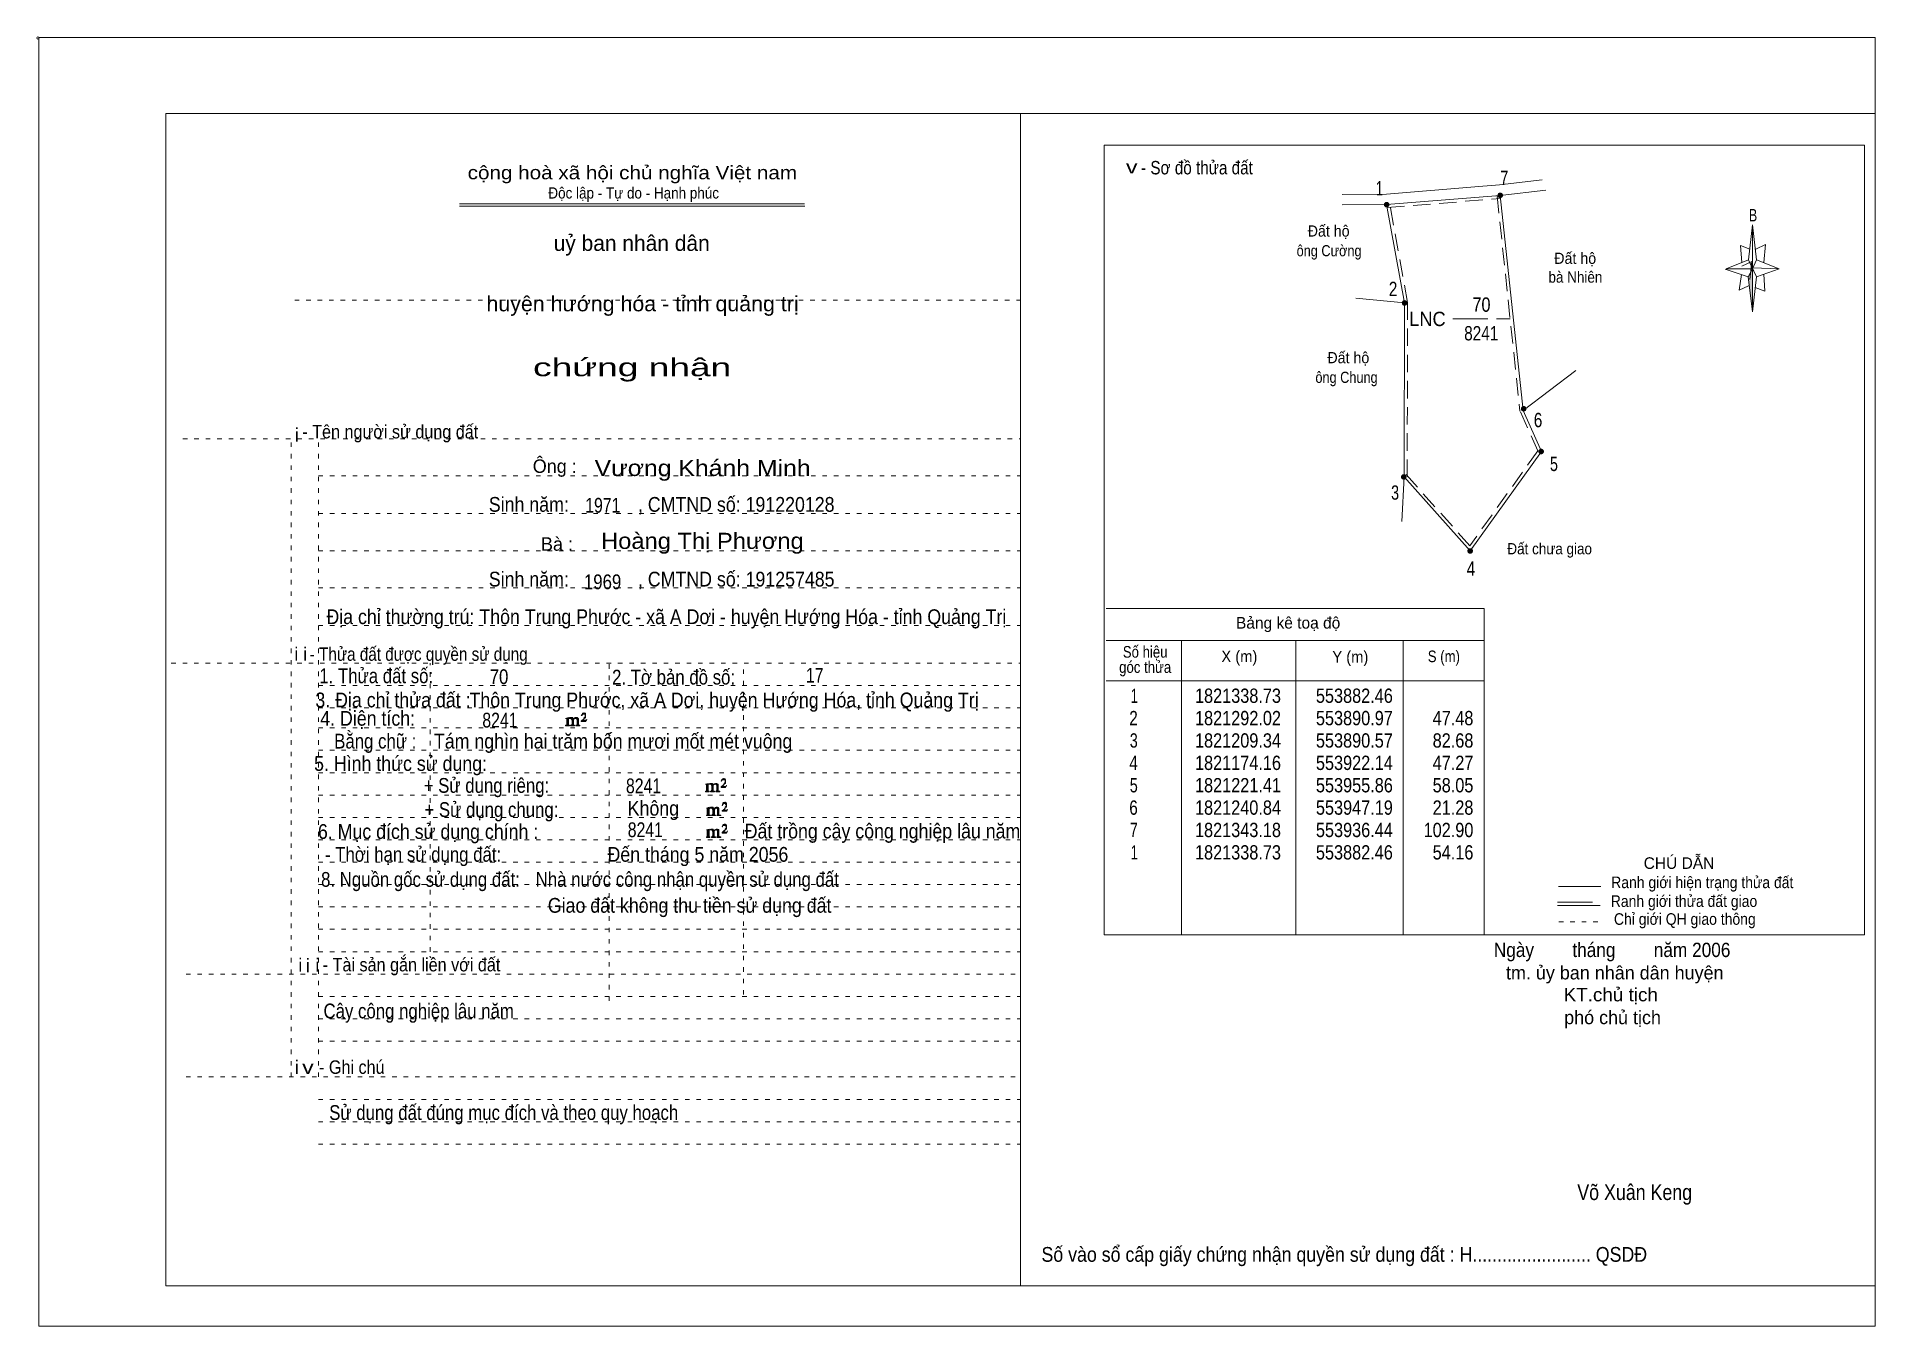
# Model space of a CAD drawing. Header units: centimetres. Extents: x -1.6 to 39.5, y -3.3 to 25.5.
import ezdxf
from ezdxf.enums import TextEntityAlignment as Align

# ---------------------------------------------------------------- set-up
doc = ezdxf.new("R2010")
doc.units = ezdxf.units.CM
doc.header["$LTSCALE"] = 0.13
for name, pattern in [('DOTTED', [1.5, 0.3, -1.2]), ('LONG_DASHED', [7.5, 6, -1.5]), ('MEDIUM_DASHED', [4.5, 3, -1.5])]:
    doc.linetypes.add(name, pattern=pattern)
for name, color, linetype, lineweight in [('1', 7, 'DOTTED', 13), ('10', 7, 'Continuous', 13), ('32', 7, 'LONG_DASHED', 13), ('33', 7, 'LONG_DASHED', 13), ('4', 7, 'Continuous', 13), ('5', 7, 'Continuous', 13), ('50', 7, 'Continuous', 13)]:
    doc.layers.add(name, color=color, linetype=linetype, lineweight=lineweight)
doc.layers.add('30', color=7, linetype='Continuous')

msp = doc.modelspace()

# ---------------------------------------------------------------- hatches: boundary and pattern name
at = {"layer": '32'}
for points in [[(28.642, 21.743, 1), (28.542, 21.743, 1)], [(31.18, 21.952, 1), (31.08, 21.952, 1)], [(29.042, 19.547, 1), (28.942, 19.547, 1)], [(31.703, 17.182, 1), (31.603, 17.182, 1)], [(32.093, 16.227, 1), (31.994, 16.227, 1)], [(29.024, 15.659, 1), (28.924, 15.659, 1)], [(30.508, 14.005, 1), (30.408, 14.005, 1)]]:
    msp.add_hatch(color=256, dxfattribs=at).paths.add_polyline_path(points)
at = {"layer": '5'}
msp.add_hatch(color=256, dxfattribs=at).paths.add_polyline_path([(36.77, 20.31), (36.77, 19.35), (36.67, 20.13)])
at = {"layer": '50'}
for points in [[(10.27, 10.13), (10.27, 10.12), (10.27, 10.11), (10.25, 10.11), (10.24, 10.11), (10.24, 10.1), (10.33, 10.1), (10.33, 10.11), (10.32, 10.11), (10.31, 10.11), (10.31, 10.12), (10.31, 10.13), (10.31, 10.24), (10.31, 10.25), (10.32, 10.26), (10.34, 10.26), (10.35, 10.26), (10.36, 10.26), (10.37, 10.25), (10.39, 10.22), (10.39, 10.13), (10.37, 10.12), (10.37, 10.11), (10.36, 10.11), (10.35, 10.11), (10.35, 10.1), (10.44, 10.1), (10.44, 10.11), (10.43, 10.11), (10.42, 10.11), (10.42, 10.12), (10.42, 10.13), (10.42, 10.24), (10.44, 10.26), (10.45, 10.26), (10.46, 10.26), (10.49, 10.26), (10.49, 10.25), (10.5, 10.24), (10.5, 10.22), (10.5, 10.13), (10.5, 10.12), (10.49, 10.11), (10.49, 10.11), (10.47, 10.11), (10.47, 10.1), (10.56, 10.1), (10.56, 10.11), (10.55, 10.11), (10.54, 10.11), (10.53, 10.12), (10.53, 10.13), (10.53, 10.2), (10.53, 10.25), (10.53, 10.26), (10.52, 10.27), (10.5, 10.28), (10.47, 10.28), (10.46, 10.28), (10.44, 10.27), (10.41, 10.25), (10.41, 10.26), (10.4, 10.28), (10.39, 10.28), (10.37, 10.28), (10.35, 10.28), (10.34, 10.28), (10.32, 10.26), (10.31, 10.26), (10.31, 10.25), (10.31, 10.25), (10.31, 10.26), (10.31, 10.28), (10.24, 10.26), (10.24, 10.26), (10.25, 10.26), (10.27, 10.25), (10.27, 10.24), (10.27, 10.23)], [(10.69, 10.19), (10.72, 10.24), (10.72, 10.24), (10.71, 10.22), (10.69, 10.22), (10.68, 10.22), (10.63, 10.22), (10.66, 10.26), (10.67, 10.27), (10.69, 10.28), (10.69, 10.3), (10.69, 10.32), (10.69, 10.34), (10.69, 10.35), (10.69, 10.37), (10.68, 10.38), (10.67, 10.38), (10.66, 10.39), (10.65, 10.39), (10.63, 10.38), (10.63, 10.38), (10.62, 10.37), (10.61, 10.35), (10.59, 10.33), (10.61, 10.33), (10.61, 10.35), (10.62, 10.35), (10.63, 10.36), (10.65, 10.36), (10.66, 10.36), (10.67, 10.35), (10.68, 10.35), (10.68, 10.32), (10.68, 10.3), (10.66, 10.28), (10.66, 10.26), (10.65, 10.25), (10.59, 10.2), (10.59, 10.19)], [(13.39, 8.66), (13.39, 8.65), (13.39, 8.64), (13.38, 8.64), (13.37, 8.64), (13.37, 8.62), (13.45, 8.62), (13.45, 8.64), (13.44, 8.64), (13.43, 8.64), (13.43, 8.65), (13.43, 8.66), (13.43, 8.77), (13.43, 8.78), (13.44, 8.79), (13.47, 8.79), (13.48, 8.79), (13.49, 8.79), (13.5, 8.78), (13.51, 8.74), (13.51, 8.66), (13.5, 8.65), (13.5, 8.64), (13.49, 8.64), (13.48, 8.64), (13.48, 8.62), (13.57, 8.62), (13.57, 8.64), (13.55, 8.64), (13.54, 8.64), (13.54, 8.65), (13.54, 8.66), (13.54, 8.77), (13.57, 8.79), (13.58, 8.79), (13.59, 8.79), (13.61, 8.79), (13.61, 8.78), (13.62, 8.77), (13.62, 8.74), (13.62, 8.66), (13.62, 8.65), (13.61, 8.64), (13.61, 8.64), (13.6, 8.64), (13.6, 8.62), (13.69, 8.62), (13.69, 8.64), (13.67, 8.64), (13.66, 8.64), (13.65, 8.65), (13.65, 8.66), (13.65, 8.73), (13.65, 8.78), (13.65, 8.79), (13.64, 8.8), (13.62, 8.81), (13.6, 8.81), (13.59, 8.81), (13.57, 8.8), (13.53, 8.78), (13.53, 8.79), (13.52, 8.81), (13.51, 8.81), (13.5, 8.81), (13.48, 8.81), (13.47, 8.81), (13.44, 8.79), (13.43, 8.79), (13.43, 8.78), (13.43, 8.78), (13.43, 8.79), (13.43, 8.81), (13.37, 8.79), (13.37, 8.79), (13.38, 8.79), (13.39, 8.78), (13.39, 8.77), (13.39, 8.76)], [(13.82, 8.72), (13.84, 8.77), (13.84, 8.77), (13.83, 8.74), (13.82, 8.74), (13.81, 8.74), (13.75, 8.74), (13.79, 8.79), (13.8, 8.8), (13.82, 8.81), (13.82, 8.83), (13.82, 8.84), (13.82, 8.87), (13.82, 8.88), (13.82, 8.9), (13.81, 8.91), (13.8, 8.91), (13.79, 8.92), (13.77, 8.92), (13.75, 8.91), (13.75, 8.91), (13.74, 8.9), (13.73, 8.88), (13.72, 8.86), (13.73, 8.86), (13.73, 8.88), (13.74, 8.88), (13.75, 8.89), (13.77, 8.89), (13.79, 8.89), (13.8, 8.88), (13.81, 8.88), (13.81, 8.84), (13.81, 8.83), (13.79, 8.81), (13.79, 8.79), (13.77, 8.78), (13.72, 8.73), (13.72, 8.72)], [(13.41, 8.12), (13.41, 8.11), (13.41, 8.1), (13.4, 8.1), (13.39, 8.1), (13.39, 8.09), (13.48, 8.09), (13.48, 8.1), (13.47, 8.1), (13.45, 8.1), (13.45, 8.11), (13.45, 8.12), (13.45, 8.23), (13.45, 8.24), (13.47, 8.26), (13.49, 8.26), (13.5, 8.26), (13.51, 8.26), (13.52, 8.24), (13.53, 8.21), (13.53, 8.12), (13.52, 8.11), (13.52, 8.1), (13.51, 8.1), (13.5, 8.1), (13.5, 8.09), (13.59, 8.09), (13.59, 8.1), (13.58, 8.1), (13.57, 8.1), (13.57, 8.11), (13.57, 8.12), (13.57, 8.23), (13.59, 8.26), (13.6, 8.26), (13.61, 8.26), (13.63, 8.26), (13.63, 8.24), (13.64, 8.23), (13.64, 8.21), (13.64, 8.12), (13.64, 8.11), (13.63, 8.1), (13.63, 8.1), (13.62, 8.1), (13.62, 8.09), (13.71, 8.09), (13.71, 8.1), (13.7, 8.1), (13.69, 8.1), (13.67, 8.11), (13.67, 8.12), (13.67, 8.2), (13.67, 8.24), (13.67, 8.26), (13.66, 8.27), (13.64, 8.28), (13.62, 8.28), (13.61, 8.28), (13.59, 8.27), (13.55, 8.24), (13.55, 8.26), (13.54, 8.28), (13.53, 8.28), (13.52, 8.28), (13.5, 8.28), (13.49, 8.28), (13.47, 8.26), (13.45, 8.26), (13.45, 8.24), (13.45, 8.24), (13.45, 8.26), (13.45, 8.28), (13.39, 8.26), (13.39, 8.26), (13.4, 8.26), (13.41, 8.24), (13.41, 8.23), (13.41, 8.22)], [(13.84, 8.19), (13.86, 8.23), (13.86, 8.23), (13.85, 8.21), (13.84, 8.21), (13.83, 8.21), (13.77, 8.21), (13.81, 8.26), (13.82, 8.27), (13.84, 8.28), (13.84, 8.3), (13.84, 8.31), (13.84, 8.33), (13.84, 8.34), (13.84, 8.37), (13.83, 8.38), (13.82, 8.38), (13.81, 8.39), (13.8, 8.39), (13.77, 8.38), (13.77, 8.38), (13.76, 8.37), (13.75, 8.34), (13.74, 8.32), (13.75, 8.32), (13.75, 8.34), (13.76, 8.34), (13.77, 8.36), (13.8, 8.36), (13.81, 8.36), (13.82, 8.34), (13.83, 8.34), (13.83, 8.31), (13.83, 8.3), (13.81, 8.28), (13.81, 8.26), (13.8, 8.24), (13.74, 8.2), (13.74, 8.19)], [(13.84, 7.7), (13.86, 7.75), (13.86, 7.75), (13.85, 7.72), (13.84, 7.72), (13.83, 7.72), (13.77, 7.72), (13.81, 7.77), (13.82, 7.78), (13.84, 7.79), (13.84, 7.81), (13.84, 7.82), (13.84, 7.85), (13.84, 7.86), (13.84, 7.88), (13.83, 7.89), (13.82, 7.89), (13.81, 7.9), (13.79, 7.9), (13.77, 7.89), (13.77, 7.89), (13.76, 7.88), (13.75, 7.86), (13.74, 7.84), (13.75, 7.84), (13.75, 7.86), (13.76, 7.86), (13.77, 7.87), (13.79, 7.87), (13.81, 7.87), (13.82, 7.86), (13.83, 7.86), (13.83, 7.82), (13.83, 7.81), (13.81, 7.79), (13.81, 7.77), (13.79, 7.76), (13.74, 7.71), (13.74, 7.7)], [(13.41, 7.64), (13.41, 7.63), (13.41, 7.62), (13.4, 7.62), (13.39, 7.62), (13.39, 7.6), (13.47, 7.6), (13.47, 7.62), (13.46, 7.62), (13.45, 7.62), (13.45, 7.63), (13.45, 7.64), (13.45, 7.75), (13.45, 7.76), (13.46, 7.77), (13.49, 7.77), (13.5, 7.77), (13.51, 7.77), (13.52, 7.76), (13.53, 7.72), (13.53, 7.64), (13.52, 7.63), (13.52, 7.62), (13.51, 7.62), (13.5, 7.62), (13.5, 7.6), (13.59, 7.6), (13.59, 7.62), (13.57, 7.62), (13.56, 7.62), (13.56, 7.63), (13.56, 7.64), (13.56, 7.75), (13.59, 7.77), (13.6, 7.77), (13.61, 7.77), (13.63, 7.77), (13.63, 7.76), (13.64, 7.75), (13.64, 7.72), (13.64, 7.64), (13.64, 7.63), (13.63, 7.62), (13.63, 7.62), (13.62, 7.62), (13.62, 7.6), (13.71, 7.6), (13.71, 7.62), (13.69, 7.62), (13.68, 7.62), (13.67, 7.63), (13.67, 7.64), (13.67, 7.71), (13.67, 7.76), (13.67, 7.77), (13.66, 7.78), (13.64, 7.79), (13.62, 7.79), (13.61, 7.79), (13.59, 7.78), (13.55, 7.76), (13.55, 7.77), (13.54, 7.79), (13.53, 7.79), (13.52, 7.79), (13.5, 7.79), (13.49, 7.79), (13.46, 7.77), (13.45, 7.77), (13.45, 7.76), (13.45, 7.76), (13.45, 7.77), (13.45, 7.79), (13.39, 7.77), (13.39, 7.77), (13.4, 7.77), (13.41, 7.76), (13.41, 7.75), (13.41, 7.74)]]:
    msp.add_hatch(color=256, dxfattribs=at).paths.add_polyline_path(points)

# ---------------------------------------------------------------- linework, layer by layer
at = {"layer": '1', "linetype": 'Continuous'}
for p, q in [((1.31, -2.42), (1.31, 23.78)), ((1.31, 23.78), (39.51, 23.78)), ((20.41, -2.42), (20.41, 23.78)), ((39.51, -2.42), (39.51, 23.78)), ((7.87, 21.76), (15.58, 21.76)), ((7.87, 21.71), (15.59, 21.71)), ((36.67, 20.13), (36.16, 20.3)), ((1.31, -2.42), (39.51, -2.42))]:
    msp.add_line(p, q, dxfattribs=at)
at = {"layer": '1'}
for p, q in [((4.19, 19.61), (20.41, 19.61)), ((1.69, 16.51), (20.41, 16.51)), ((4.11, 2.25), (4.11, 16.51)), ((4.72, 2.25), (4.72, 16.51)), ((4.72, 15.68), (20.41, 15.68)), ((4.72, 14.84), (20.41, 14.84)), ((4.72, 14.01), (20.41, 14.01)), ((4.72, 13.18), (20.41, 13.18)), ((4.72, 12.34), (20.41, 12.34)), ((1.43, 11.5), (20.41, 11.5)), ((7.22, 5.05), (7.22, 11.5)), ((11.22, 3.95), (11.22, 11.5)), ((14.22, 4.09), (14.22, 11.5)), ((4.72, 11), (20.41, 11)), ((4.72, 10.5), (20.41, 10.5)), ((4.72, 10.05), (20.41, 10.05)), ((4.72, 9.55), (20.41, 9.55)), ((4.72, 9.05), (20.41, 9.05)), ((4.72, 8.55), (20.41, 8.55)), ((4.72, 8.05), (20.41, 8.05)), ((4.72, 7.55), (20.41, 7.55)), ((4.72, 7.05), (20.41, 7.05)), ((4.72, 6.55), (20.41, 6.55)), ((4.72, 6.05), (20.41, 6.05)), ((4.72, 5.55), (20.41, 5.55)), ((4.72, 5.05), (20.41, 5.05)), ((1.76, 4.55), (20.41, 4.55)), ((4.72, 4.05), (20.41, 4.05)), ((4.72, 3.55), (20.41, 3.55)), ((4.72, 3.05), (20.41, 3.05)), ((1.76, 2.25), (20.41, 2.25)), ((4.72, 1.75), (20.41, 1.75)), ((4.72, 1.25), (20.41, 1.25)), ((4.72, 0.75), (20.41, 0.75))]:
    msp.add_line(p, q, dxfattribs=at)
at = {"layer": '1', "linetype": 'Continuous'}
msp.add_lwpolyline([(-1.53, -3.32), (39.51, -3.32), (39.51, 25.48), (-1.53, 25.48)], close=True, dxfattribs=at)
msp.add_lwpolyline([(36.68, 19.93), (36.47, 19.83), (36.52, 20.18)], dxfattribs=at)
at = {"layer": '10', "linetype": 'MEDIUM_DASHED'}
for p, q in [((28.6, 21.68), (31.14, 21.88)), ((31.06, 21.94), (31.57, 17.13)), ((29.06, 19.56), (28.66, 21.76)), ((29.05, 15.66), (29.06, 19.55))]:
    msp.add_line(p, q, dxfattribs=at)
at = {"layer": '10'}
for p, q in [((31.13, 21.95), (32.15, 22.07)), ((28.59, 21.75), (27.6, 21.74)), ((28.99, 19.55), (27.9, 19.65)), ((31.64, 17.14), (32.82, 18.04)), ((28.98, 15.66), (28.93, 14.66))]:
    msp.add_line(p, q, dxfattribs=at)
for points in [[(30.65, 22.15), (31.11, 22.19), (32.07, 22.3)], [(30.65, 22.15), (28.59, 21.98), (27.6, 21.97)], [(28.98, 15.66), (28.99, 19.55), (28.59, 21.75), (31.13, 21.95), (31.64, 17.14)], [(31.64, 17.14), (32.05, 16.23), (30.46, 14.01), (28.98, 15.66)]]:
    msp.add_lwpolyline(points, dxfattribs=at)
at = {"layer": '10', "linetype": 'MEDIUM_DASHED'}
msp.add_lwpolyline([(31.58, 17.11), (31.97, 16.24), (30.45, 14.12), (29.03, 15.71)], dxfattribs=at)
at = {"layer": '32'}
for centre in [(28.592, 21.743), (31.13, 21.952), (28.992, 19.547), (31.653, 17.182), (32.044, 16.227), (28.974, 15.659), (30.458, 14.005)]:
    msp.add_circle(centre, 0.05, dxfattribs=at)
at = {"layer": '33'}
msp.add_line((30.07, 19.19), (31.35, 19.19), dxfattribs=at)
at = {"layer": '4'}
for p, q in [((22.32, 12.72), (30.77, 12.72)), ((30.77, 5.43), (30.77, 12.72)), ((22.32, 12), (30.77, 12)), ((24.01, 5.43), (24.01, 12)), ((26.56, 5.43), (26.56, 12)), ((28.96, 12), (28.96, 5.43)), ((22.32, 11.1), (30.77, 11.1)), ((32.43, 6.51), (33.38, 6.51)), ((32.41, 6.08), (33.36, 6.08))]:
    msp.add_line(p, q, dxfattribs=at)
at = {"layer": '4', "linetype": 'LONG_DASHED'}
msp.add_line((32.41, 6.16), (33.36, 6.16), dxfattribs=at)
at = {"layer": '4', "linetype": 'DOTTED'}
msp.add_line((32.44, 5.72), (33.43, 5.72), dxfattribs=at)
at = {"layer": '4'}
msp.add_lwpolyline([(22.28, 23.07), (39.27, 23.07), (39.27, 5.43), (22.28, 5.43)], close=True, dxfattribs=at)
msp.add_circle((-1.55, 25.47), 0.025, dxfattribs=at)
at = {"layer": '5'}
for p, q in [((36.68, 20.51), (36.77, 21.29)), ((36.86, 20.51), (37.36, 20.31)), ((37.02, 20.19), (37.04, 19.81)), ((36.86, 20.13), (36.77, 19.35)), ((37.04, 19.81), (36.83, 19.89))]:
    msp.add_line(p, q, dxfattribs=at)
for points in [[(36.77, 21.29), (36.86, 20.51), (36.77, 20.31)], [(36.77, 20.31), (36.18, 20.31), (36.68, 20.51), (36.86, 20.13), (37.36, 20.31), (36.77, 20.33)], [(36.77, 20.31), (36.77, 19.35), (36.67, 20.13)]]:
    msp.add_lwpolyline(points, close=True, dxfattribs=at)
for points in [[(36.71, 20.75), (36.5, 20.83), (36.53, 20.45)], [(36.84, 20.75), (37.06, 20.85), (37.02, 20.45)], [(36.77, 20.31), (36.68, 20.51), (36.18, 20.31)], [(36.53, 20.37), (36.75, 20.47), (36.71, 20.07)], [(36.77, 20.31), (36.86, 20.13), (37.36, 20.31)]]:
    msp.add_lwpolyline(points, dxfattribs=at)
at = {"layer": '50'}
for points in [[(10.27, 10.13), (10.27, 10.12), (10.27, 10.11), (10.25, 10.11), (10.24, 10.11), (10.24, 10.1), (10.33, 10.1), (10.33, 10.11), (10.32, 10.11), (10.31, 10.11), (10.31, 10.12), (10.31, 10.13), (10.31, 10.24), (10.31, 10.25), (10.32, 10.26), (10.34, 10.26), (10.35, 10.26), (10.36, 10.26), (10.37, 10.25), (10.39, 10.22), (10.39, 10.13), (10.37, 10.12), (10.37, 10.11), (10.36, 10.11), (10.35, 10.11), (10.35, 10.1), (10.44, 10.1), (10.44, 10.11), (10.43, 10.11), (10.42, 10.11), (10.42, 10.12), (10.42, 10.13), (10.42, 10.24), (10.44, 10.26), (10.45, 10.26), (10.46, 10.26), (10.49, 10.26), (10.49, 10.25), (10.5, 10.24), (10.5, 10.22), (10.5, 10.13), (10.5, 10.12), (10.49, 10.11), (10.49, 10.11), (10.47, 10.11), (10.47, 10.1), (10.56, 10.1), (10.56, 10.11), (10.55, 10.11), (10.54, 10.11), (10.53, 10.12), (10.53, 10.13), (10.53, 10.2), (10.53, 10.25), (10.53, 10.26), (10.52, 10.27), (10.5, 10.28), (10.47, 10.28), (10.46, 10.28), (10.44, 10.27), (10.41, 10.25), (10.41, 10.26), (10.4, 10.28), (10.39, 10.28), (10.37, 10.28), (10.35, 10.28), (10.34, 10.28), (10.32, 10.26), (10.31, 10.26), (10.31, 10.25), (10.31, 10.25), (10.31, 10.26), (10.31, 10.28), (10.24, 10.26), (10.24, 10.26), (10.25, 10.26), (10.27, 10.25), (10.27, 10.24), (10.27, 10.23)], [(10.69, 10.19), (10.72, 10.24), (10.72, 10.24), (10.71, 10.22), (10.69, 10.22), (10.68, 10.22), (10.63, 10.22), (10.66, 10.26), (10.67, 10.27), (10.69, 10.28), (10.69, 10.3), (10.69, 10.32), (10.69, 10.34), (10.69, 10.35), (10.69, 10.37), (10.68, 10.38), (10.67, 10.38), (10.66, 10.39), (10.65, 10.39), (10.63, 10.38), (10.63, 10.38), (10.62, 10.37), (10.61, 10.35), (10.59, 10.33), (10.61, 10.33), (10.61, 10.35), (10.62, 10.35), (10.63, 10.36), (10.65, 10.36), (10.66, 10.36), (10.67, 10.35), (10.68, 10.35), (10.68, 10.32), (10.68, 10.3), (10.66, 10.28), (10.66, 10.26), (10.65, 10.25), (10.59, 10.2), (10.59, 10.19)], [(13.39, 8.66), (13.39, 8.65), (13.39, 8.64), (13.38, 8.64), (13.37, 8.64), (13.37, 8.62), (13.45, 8.62), (13.45, 8.64), (13.44, 8.64), (13.43, 8.64), (13.43, 8.65), (13.43, 8.66), (13.43, 8.77), (13.43, 8.78), (13.44, 8.79), (13.47, 8.79), (13.48, 8.79), (13.49, 8.79), (13.5, 8.78), (13.51, 8.74), (13.51, 8.66), (13.5, 8.65), (13.5, 8.64), (13.49, 8.64), (13.48, 8.64), (13.48, 8.62), (13.57, 8.62), (13.57, 8.64), (13.55, 8.64), (13.54, 8.64), (13.54, 8.65), (13.54, 8.66), (13.54, 8.77), (13.57, 8.79), (13.58, 8.79), (13.59, 8.79), (13.61, 8.79), (13.61, 8.78), (13.62, 8.77), (13.62, 8.74), (13.62, 8.66), (13.62, 8.65), (13.61, 8.64), (13.61, 8.64), (13.6, 8.64), (13.6, 8.62), (13.69, 8.62), (13.69, 8.64), (13.67, 8.64), (13.66, 8.64), (13.65, 8.65), (13.65, 8.66), (13.65, 8.73), (13.65, 8.78), (13.65, 8.79), (13.64, 8.8), (13.62, 8.81), (13.6, 8.81), (13.59, 8.81), (13.57, 8.8), (13.53, 8.78), (13.53, 8.79), (13.52, 8.81), (13.51, 8.81), (13.5, 8.81), (13.48, 8.81), (13.47, 8.81), (13.44, 8.79), (13.43, 8.79), (13.43, 8.78), (13.43, 8.78), (13.43, 8.79), (13.43, 8.81), (13.37, 8.79), (13.37, 8.79), (13.38, 8.79), (13.39, 8.78), (13.39, 8.77), (13.39, 8.76)], [(13.82, 8.72), (13.84, 8.77), (13.84, 8.77), (13.83, 8.74), (13.82, 8.74), (13.81, 8.74), (13.75, 8.74), (13.79, 8.79), (13.8, 8.8), (13.82, 8.81), (13.82, 8.83), (13.82, 8.84), (13.82, 8.87), (13.82, 8.88), (13.82, 8.9), (13.81, 8.91), (13.8, 8.91), (13.79, 8.92), (13.77, 8.92), (13.75, 8.91), (13.75, 8.91), (13.74, 8.9), (13.73, 8.88), (13.72, 8.86), (13.73, 8.86), (13.73, 8.88), (13.74, 8.88), (13.75, 8.89), (13.77, 8.89), (13.79, 8.89), (13.8, 8.88), (13.81, 8.88), (13.81, 8.84), (13.81, 8.83), (13.79, 8.81), (13.79, 8.79), (13.77, 8.78), (13.72, 8.73), (13.72, 8.72)], [(13.41, 8.12), (13.41, 8.11), (13.41, 8.1), (13.4, 8.1), (13.39, 8.1), (13.39, 8.09), (13.48, 8.09), (13.48, 8.1), (13.47, 8.1), (13.45, 8.1), (13.45, 8.11), (13.45, 8.12), (13.45, 8.23), (13.45, 8.24), (13.47, 8.26), (13.49, 8.26), (13.5, 8.26), (13.51, 8.26), (13.52, 8.24), (13.53, 8.21), (13.53, 8.12), (13.52, 8.11), (13.52, 8.1), (13.51, 8.1), (13.5, 8.1), (13.5, 8.09), (13.59, 8.09), (13.59, 8.1), (13.58, 8.1), (13.57, 8.1), (13.57, 8.11), (13.57, 8.12), (13.57, 8.23), (13.59, 8.26), (13.6, 8.26), (13.61, 8.26), (13.63, 8.26), (13.63, 8.24), (13.64, 8.23), (13.64, 8.21), (13.64, 8.12), (13.64, 8.11), (13.63, 8.1), (13.63, 8.1), (13.62, 8.1), (13.62, 8.09), (13.71, 8.09), (13.71, 8.1), (13.7, 8.1), (13.69, 8.1), (13.67, 8.11), (13.67, 8.12), (13.67, 8.2), (13.67, 8.24), (13.67, 8.26), (13.66, 8.27), (13.64, 8.28), (13.62, 8.28), (13.61, 8.28), (13.59, 8.27), (13.55, 8.24), (13.55, 8.26), (13.54, 8.28), (13.53, 8.28), (13.52, 8.28), (13.5, 8.28), (13.49, 8.28), (13.47, 8.26), (13.45, 8.26), (13.45, 8.24), (13.45, 8.24), (13.45, 8.26), (13.45, 8.28), (13.39, 8.26), (13.39, 8.26), (13.4, 8.26), (13.41, 8.24), (13.41, 8.23), (13.41, 8.22)], [(13.84, 8.19), (13.86, 8.23), (13.86, 8.23), (13.85, 8.21), (13.84, 8.21), (13.83, 8.21), (13.77, 8.21), (13.81, 8.26), (13.82, 8.27), (13.84, 8.28), (13.84, 8.3), (13.84, 8.31), (13.84, 8.33), (13.84, 8.34), (13.84, 8.37), (13.83, 8.38), (13.82, 8.38), (13.81, 8.39), (13.8, 8.39), (13.77, 8.38), (13.77, 8.38), (13.76, 8.37), (13.75, 8.34), (13.74, 8.32), (13.75, 8.32), (13.75, 8.34), (13.76, 8.34), (13.77, 8.36), (13.8, 8.36), (13.81, 8.36), (13.82, 8.34), (13.83, 8.34), (13.83, 8.31), (13.83, 8.3), (13.81, 8.28), (13.81, 8.26), (13.8, 8.24), (13.74, 8.2), (13.74, 8.19)], [(13.84, 7.7), (13.86, 7.75), (13.86, 7.75), (13.85, 7.72), (13.84, 7.72), (13.83, 7.72), (13.77, 7.72), (13.81, 7.77), (13.82, 7.78), (13.84, 7.79), (13.84, 7.81), (13.84, 7.82), (13.84, 7.85), (13.84, 7.86), (13.84, 7.88), (13.83, 7.89), (13.82, 7.89), (13.81, 7.9), (13.79, 7.9), (13.77, 7.89), (13.77, 7.89), (13.76, 7.88), (13.75, 7.86), (13.74, 7.84), (13.75, 7.84), (13.75, 7.86), (13.76, 7.86), (13.77, 7.87), (13.79, 7.87), (13.81, 7.87), (13.82, 7.86), (13.83, 7.86), (13.83, 7.82), (13.83, 7.81), (13.81, 7.79), (13.81, 7.77), (13.79, 7.76), (13.74, 7.71), (13.74, 7.7)], [(13.41, 7.64), (13.41, 7.63), (13.41, 7.62), (13.4, 7.62), (13.39, 7.62), (13.39, 7.6), (13.47, 7.6), (13.47, 7.62), (13.46, 7.62), (13.45, 7.62), (13.45, 7.63), (13.45, 7.64), (13.45, 7.75), (13.45, 7.76), (13.46, 7.77), (13.49, 7.77), (13.5, 7.77), (13.51, 7.77), (13.52, 7.76), (13.53, 7.72), (13.53, 7.64), (13.52, 7.63), (13.52, 7.62), (13.51, 7.62), (13.5, 7.62), (13.5, 7.6), (13.59, 7.6), (13.59, 7.62), (13.57, 7.62), (13.56, 7.62), (13.56, 7.63), (13.56, 7.64), (13.56, 7.75), (13.59, 7.77), (13.6, 7.77), (13.61, 7.77), (13.63, 7.77), (13.63, 7.76), (13.64, 7.75), (13.64, 7.72), (13.64, 7.64), (13.64, 7.63), (13.63, 7.62), (13.63, 7.62), (13.62, 7.62), (13.62, 7.6), (13.71, 7.6), (13.71, 7.62), (13.69, 7.62), (13.68, 7.62), (13.67, 7.63), (13.67, 7.64), (13.67, 7.71), (13.67, 7.76), (13.67, 7.77), (13.66, 7.78), (13.64, 7.79), (13.62, 7.79), (13.61, 7.79), (13.59, 7.78), (13.55, 7.76), (13.55, 7.77), (13.54, 7.79), (13.53, 7.79), (13.52, 7.79), (13.5, 7.79), (13.49, 7.79), (13.46, 7.77), (13.45, 7.77), (13.45, 7.76), (13.45, 7.76), (13.45, 7.77), (13.45, 7.79), (13.39, 7.77), (13.39, 7.77), (13.4, 7.77), (13.41, 7.76), (13.41, 7.75), (13.41, 7.74)]]:
    msp.add_lwpolyline(points, close=True, dxfattribs=at)

# ---------------------------------------------------------------- texts
at = {"layer": '1'}
for s, height, width, p in [('cộng hoà xã hội chủ nghĩa Việt nam', 0.3, 1.15, (11.735, 22.31)), ('v', 0.3, 1.3, (22.895, 22.44)), ('- Sơ đồ thửa đất ', 0.3, 0.85, (24.4, 22.42)), ('Độc lập - Tự do - Hạnh phúc', 0.25, 0.9, (11.765, 21.88)), ('chứng nhận', 0.4, 1.55, (11.73, 17.91)), ('- Tên người sử dụng đất', 0.3, 0.9, (6.325, 16.52)), ('- Thửa đất được quyền sử dụng', 0.3, 0.85, (6.96, 11.55)), ('- Tài sản gắn liền với đất ', 0.3, 0.9, (6.85, 4.61)), ('v', 0.3, 1.3, (4.485, 2.32)), ('- Ghi chú', 0.3, 0.9, (5.465, 2.32))]:
    msp.add_text(s, height=height, dxfattribs=dict(at, width=width)).set_placement(p, align=Align.CENTER)
for s, height, p in [('uỷ ban nhân dân', 0.35, (11.72, 20.71)), ('i', 0.3, (4.235, 16.45)), ('i', 0.3, (4.225, 11.55)), ('i', 0.3, (4.425, 11.55)), ('i', 0.3, (4.315, 4.6)), ('i', 0.3, (4.485, 4.59)), ('i', 0.3, (4.695, 4.6)), ('i', 0.3, (4.235, 2.32))]:
    msp.add_text(s, height=height, dxfattribs=at).set_placement(p, align=Align.CENTER)
at = {"layer": '10'}
for s, height, width, p in [('Đất hộ', 0.25, 0.95, (27.295, 21.03)), ('ông Cường', 0.25, 0.85, (27.305, 20.59)), ('Đất hộ', 0.25, 0.95, (32.805, 20.42)), ('bà Nhiên', 0.25, 0.9, (32.81, 20)), ('Đất hộ', 0.25, 0.95, (27.735, 18.2)), ('ông Chung', 0.25, 0.85, (27.695, 17.76)), ('Đất chưa giao', 0.25, 0.9, (32.235, 13.93)), ('Võ Xuân Keng', 0.35, 0.85, (34.135, -0.5))]:
    msp.add_text(s, height=height, dxfattribs=dict(at, width=width)).set_placement(p, align=Align.CENTER)
at = {"layer": '30'}
for s, width, p in [('1', 0.65, (23.03, 10.61)), ('1821338.73', 0.85, (26.23, 10.61)), ('553882.46', 0.85, (28.73, 10.61)), ('553882.46', 0.85, (28.73, 10.61)), ('2', 0.8, (23.03, 10.11)), ('1821292.02', 0.85, (26.23, 10.11)), ('553890.97', 0.85, (28.73, 10.11)), ('47.48', 0.85, (30.53, 10.11)), ('3', 0.75, (23.03, 9.61)), ('1821209.34', 0.85, (26.23, 9.61)), ('553890.57', 0.85, (28.73, 9.61)), ('82.68', 0.85, (30.53, 9.61)), ('4', 0.8, (23.03, 9.11)), ('1821174.16', 0.85, (26.23, 9.11)), ('553922.14', 0.85, (28.73, 9.11)), ('47.27', 0.85, (30.53, 9.11)), ('5', 0.75, (23.03, 8.61)), ('1821221.41', 0.85, (26.23, 8.61)), ('553955.86', 0.85, (28.73, 8.61)), ('58.05', 0.85, (30.53, 8.61)), ('6', 0.8, (23.03, 8.11)), ('1821240.84', 0.85, (26.23, 8.11)), ('553947.19', 0.85, (28.73, 8.11)), ('21.28', 0.85, (30.53, 8.11)), ('7', 0.75, (23.03, 7.61)), ('1821343.18', 0.85, (26.23, 7.61)), ('553936.44', 0.85, (28.73, 7.61)), ('102.90', 0.85, (30.53, 7.61)), ('1', 0.65, (23.03, 7.11)), ('1821338.73', 0.85, (26.23, 7.11)), ('553882.46', 0.85, (28.73, 7.11)), ('54.16', 0.85, (30.53, 7.11))]:
    msp.add_text(s, height=0.32, dxfattribs=dict(at, width=width)).set_placement(p, align=Align.RIGHT)
at = {"layer": '32'}
for s, width, p in [('1', 0.65, (28.43, 21.95)), ('7', 0.75, (31.22, 22.18)), ('2', 0.8, (28.735, 19.7)), ('6', 0.8, (31.975, 16.77)), ('5', 0.75, (32.33, 15.79)), ('3', 0.75, (28.78, 15.15)), ('4', 0.8, (30.475, 13.45))]:
    msp.add_text(s, height=0.32, dxfattribs=dict(at, width=width)).set_placement(p, align=Align.CENTER)
at = {"layer": '33', "width": 0.95}
msp.add_text('LNC', height=0.32, dxfattribs=at).set_placement((29.91, 19.03), align=Align.RIGHT)
at = {"layer": '33'}
for s, width, p in [('70', 0.85, (30.71, 19.35)), ('8241', 0.8, (30.705, 18.71))]:
    msp.add_text(s, height=0.32, dxfattribs=dict(at, width=width)).set_placement(p, align=Align.CENTER)
at = {"layer": '4'}
for s, p in [('Bảng kê toạ độ', (26.39, 12.27)), ('CHÚ DẪN', (35.125, 6.9))]:
    msp.add_text(s, height=0.2591, dxfattribs=at).set_placement(p, align=Align.CENTER)
for s, width, p in [('góc thửa', 0.85, (23.195, 11.28)), ('Số hiệu', 0.85, (23.195, 11.62)), ('X (m)', 0.95, (25.3, 11.52)), ('Y (m)', 0.95, (27.78, 11.51)), ('S (m)', 0.85, (29.87, 11.52)), ('Ranh giới hiện trạng thửa đất', 0.9, (35.645, 6.47)), ('Ranh giới thửa đất giao ', 0.9, (35.28, 6.05)), ('Chỉ giới QH giao thông', 0.9, (35.255, 5.65))]:
    msp.add_text(s, height=0.2591, dxfattribs=dict(at, width=width)).set_placement(p, align=Align.CENTER)
at = {"layer": '5', "width": 0.75}
msp.add_text('B', height=0.276, dxfattribs=at).set_placement((36.78, 21.37), align=Align.CENTER)
at = {"layer": '50'}
for s, height, width, p in [('  huyện hướng hóa - tỉnh quảng trị', 0.34, 1.05, (11.83, 19.36)), ('Vương Khánh Minh', 0.36, 1.15, (13.305, 15.68)), ('Sinh năm:              , CMTND số: 191220128', 0.33, 0.9, (12.39, 14.88)), ('1971', 0.33, 0.8, (11.075, 14.86)), ('Hoàng Thị Phương', 0.36, 1.1, (13.3, 14.05)), ('Sinh năm:              , CMTND số: 191257485', 0.33, 0.9, (12.39, 13.21)), ('1969', 0.33, 0.85, (11.07, 13.15)), ('Địa chỉ thường trú: Thôn Trung Phước - xã A Dơi - huyện Hướng Hóa - tỉnh Quảng Trị', 0.33, 0.9, (12.495, 12.37)), ('1. Thửa đất số:  ', 0.33, 0.85, (6.115, 11.05)), ('70', 0.33, 0.85, (8.755, 11.03)), ('2. Tờ bản đồ số:  ', 0.33, 0.85, (12.76, 11.02)), ('17', 0.33, 0.8, (15.81, 11.06)), ('3. Địa chỉ thửa đất : ', 0.33, 0.9, (6.44, 10.51)), ('Thôn Trung Phước, xã A Dơi, huyện Hướng Hóa, tỉnh Quảng Trị', 0.33, 0.9, (13.785, 10.51)), ('4. Diện tích: ', 0.33, 0.9, (5.875, 10.1)), ('8241', 0.33, 0.8, (8.775, 10.06)), ('Bằng chữ :', 0.33, 0.85, (5.99, 9.59)), ('Tám nghìn hai trăm bốn mươi mốt mét vuông', 0.33, 0.9, (11.305, 9.59)), ('5. Hình thức sử dụng:', 0.33, 0.9, (6.555, 9.09)), ('+ Sử dụng riêng:', 0.33, 0.85, (8.475, 8.6)), ('8241', 0.33, 0.8, (11.985, 8.59)), ('+ Sử dụng chung:', 0.33, 0.85, (8.585, 8.06)), ('Không', 0.33, 0.9, (12.205, 8.09)), ('6. Mục đích sử dụng chính :', 0.33, 0.9, (7.17, 7.57)), ('8241', 0.33, 0.8, (12.025, 7.61)), ('Đất trồng cây công nghiệp lâu năm', 0.33, 0.9, (17.325, 7.58)), ('- Thời hạn sử dụng đất:', 0.33, 0.85, (6.835, 7.06)), ('Đến tháng 5 năm 2056', 0.33, 0.9, (13.2, 7.06)), ('8. Nguồn gốc sử dụng đất:', 0.33, 0.85, (7, 6.5)), ('Nhà nước công nhận quyền sử dụng đất ', 0.33, 0.85, (13.015, 6.5)), ('Giao đất không thu tiền sử dụng đất', 0.33, 0.9, (13.015, 5.92)), ('Ngày        tháng        năm 2006', 0.32, 0.9, (33.63, 4.93)), ('KT.chủ tịch', 0.3, 1.05, (33.6, 3.94)), ('Cây công nghiệp lâu năm', 0.33, 0.85, (6.96, 3.56)), ('Sử dụng đất đúng mục đích và theo quy hoạch', 0.33, 0.85, (8.86, 1.29)), ('Số vào sổ cấp giấy chứng nhận quyền sử dụng đất : H........................ QSDĐ', 0.33, 0.9, (27.645, -1.88))]:
    msp.add_text(s, height=height, dxfattribs=dict(at, width=width)).set_placement(p, align=Align.CENTER)
for s, p in [('Ông :', (10, 15.75)), ('Bà :', (10.05, 14.01)), ('tm. ủy ban nhân dân huyện ', (33.745, 4.43)), ('phó chủ tịch', (33.64, 3.43))]:
    msp.add_text(s, height=0.3, dxfattribs=at).set_placement(p, align=Align.CENTER)

doc.saveas('drawing.dxf')
